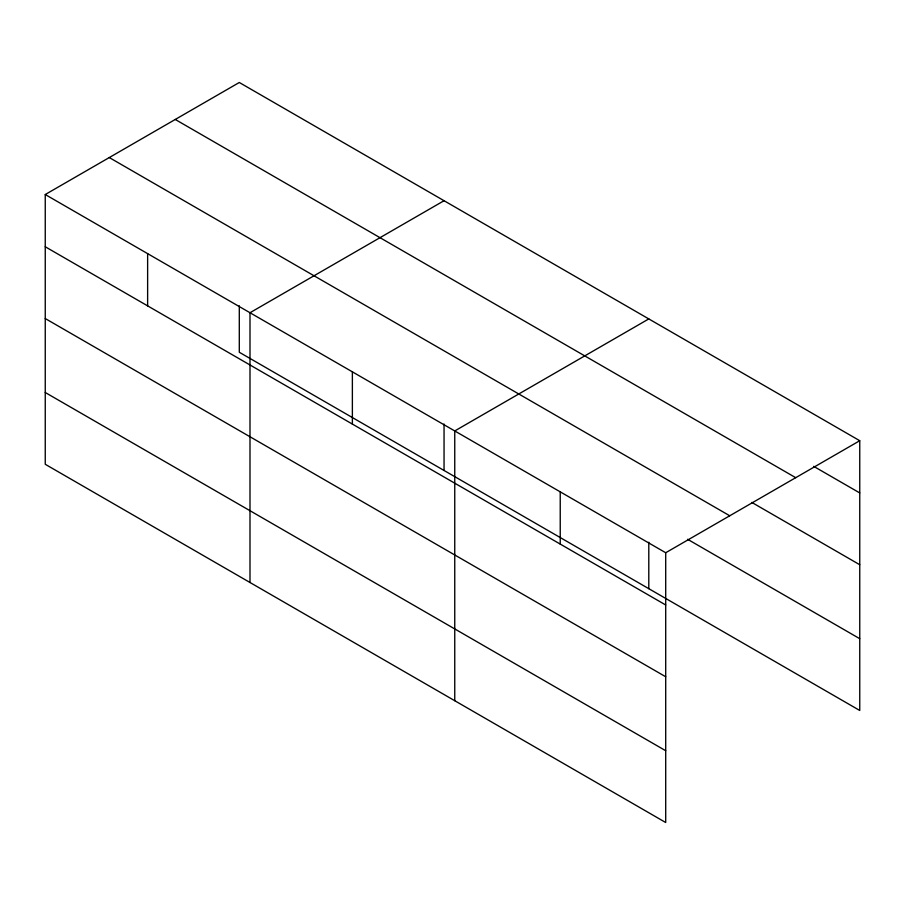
<?xml version="1.0" encoding="UTF-8"?>
<svg xmlns="http://www.w3.org/2000/svg" width="905" height="905" viewBox="0 0 905 905"><rect width="100%" height="100%" fill="white"/><g stroke="black" fill="none" stroke-linecap="round" stroke-linejoin="round"><path stroke-width="1.36" d="M665.707 676.759L665.707 552.74L45.25 194.53L45.25 464.288L665.707 822.509L665.707 676.759L45.25 318.549M239.293 305.811L239.293 352.26L859.75 710.47L859.75 440.712L239.293 82.491L45.25 194.53M444.05 200.706L249.995 312.734L249.995 582.503M648.795 318.922L454.751 430.95L454.751 700.708M665.707 552.74L859.75 440.712M813.674 466.347L859.75 492.942M175.265 119.471L795.71 477.682M751.851 502.433L859.75 564.731M109.29 157.561L729.735 515.771M687.596 539.29L859.75 638.692M45.25 246.76L665.707 604.981M45.25 392.499L665.707 750.72M648.795 542.231L648.795 588.68M560.229 491.845L560.229 544.075M444.05 424.015L444.05 470.464M352.373 371.842L352.373 424.083M147.628 253.638L147.628 305.867"/></g></svg>
